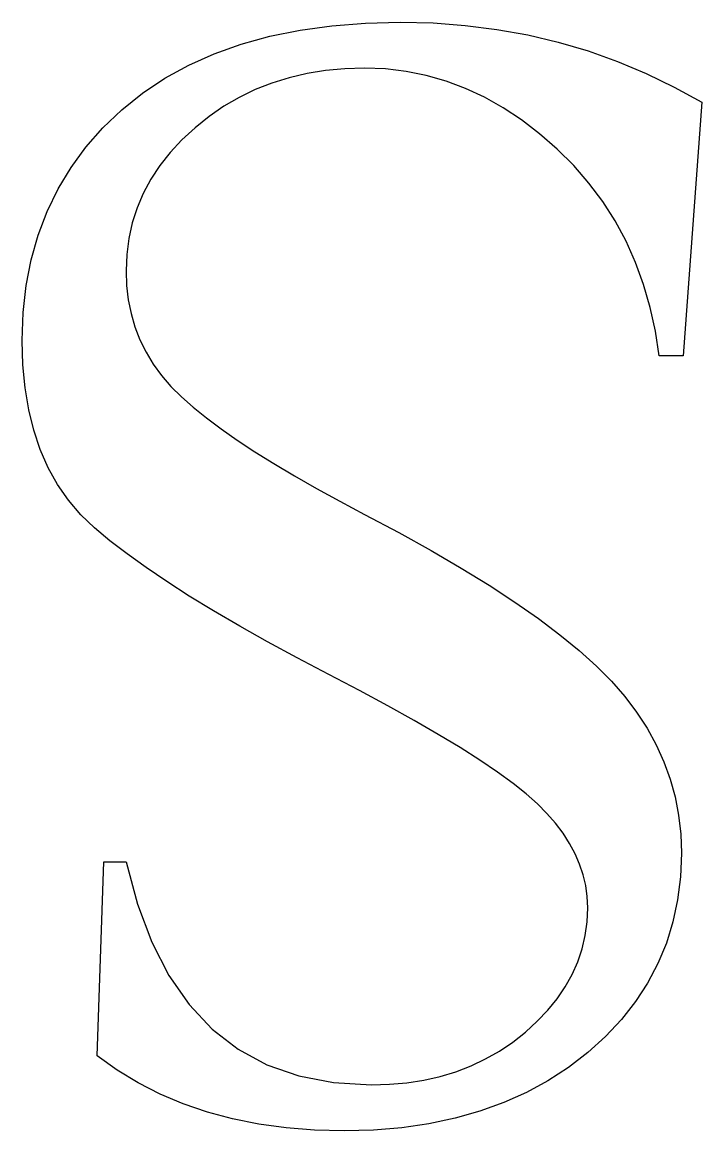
# Model space of a CAD drawing. Header units: millimetres. Extents: x -105 to 105, y -148 to 148.
# Drawn here: x 25.473 to 26.81, y 100.121 to 102.303 of the extents above; entities that cross this region are included whole.
import ezdxf

# ---------------------------------------------------------------- set-up
doc = ezdxf.new("R2010")
doc.units = ezdxf.units.MM
doc.layers.get('0').update_dxf_attribs({"lineweight": 18})

msp = doc.modelspace()

# ---------------------------------------------------------------- linework, layer by layer
at = {"color": 7, "lineweight": 30, "ltscale": 0.001518}
msp.add_line((25.9602, 102.2752), (26.0197, 102.2873), dxfattribs=at)
at = {"color": 7, "lineweight": 30, "ltscale": 0.00158}
msp.add_line((26.0197, 102.2873), (26.0823, 102.2959), dxfattribs=at)
at = {"color": 7, "lineweight": 30, "ltscale": 0.001648}
msp.add_line((26.0823, 102.2959), (26.1481, 102.3011), dxfattribs=at)
at = {"color": 7, "lineweight": 30, "ltscale": 0.001722}
msp.add_line((26.1481, 102.3011), (26.2169, 102.3028), dxfattribs=at)
at = {"color": 7, "lineweight": 30, "ltscale": 0.001612}
msp.add_line((26.2169, 102.3028), (26.2814, 102.3013), dxfattribs=at)
at = {"color": 7, "lineweight": 30, "ltscale": 0.001588}
msp.add_line((26.2814, 102.3013), (26.3447, 102.2965), dxfattribs=at)
at = {"color": 7, "lineweight": 30, "ltscale": 0.001567}
msp.add_line((26.3447, 102.2965), (26.4069, 102.2886), dxfattribs=at)
at = {"color": 7, "lineweight": 30, "ltscale": 0.001551}
msp.add_line((26.4069, 102.2886), (26.4679, 102.2776), dxfattribs=at)
at = {"color": 7, "lineweight": 30, "ltscale": 0.001462}
msp.add_line((25.9039, 102.2597), (25.9602, 102.2752), dxfattribs=at)
at = {"color": 7, "lineweight": 30, "ltscale": 0.001539}
msp.add_line((26.4679, 102.2776), (26.5278, 102.2634), dxfattribs=at)
at = {"color": 7, "lineweight": 30, "ltscale": 0.001532}
msp.add_line((26.5278, 102.2634), (26.5866, 102.2461), dxfattribs=at)
at = {"color": 7, "lineweight": 30, "ltscale": 0.001373}
msp.add_line((25.8005, 102.2182), (25.8506, 102.2407), dxfattribs=at)
at = {"color": 7, "lineweight": 30, "ltscale": 0.001413}
msp.add_line((25.8506, 102.2407), (25.9039, 102.2597), dxfattribs=at)
at = {"color": 7, "lineweight": 30, "ltscale": 0.001529}
msp.add_line((26.5866, 102.2461), (26.6442, 102.2256), dxfattribs=at)
at = {"color": 7, "lineweight": 30, "ltscale": 0.001342}
msp.add_line((25.7535, 102.1923), (25.8005, 102.2182), dxfattribs=at)
at = {"color": 7, "lineweight": 30, "ltscale": 0.001531}
msp.add_line((26.6442, 102.2256), (26.7007, 102.202), dxfattribs=at)
at = {"color": 7, "lineweight": 30, "ltscale": 0.000904036}
msp.add_line((26.0334, 102.2018), (25.9982, 102.1935), dxfattribs=at)
at = {"color": 7, "lineweight": 30, "ltscale": 0.000922901}
msp.add_line((26.0699, 102.2076), (26.0334, 102.2018), dxfattribs=at)
at = {"color": 7, "lineweight": 30, "ltscale": 0.000946514}
msp.add_line((26.1076, 102.2111), (26.0699, 102.2076), dxfattribs=at)
at = {"color": 7, "lineweight": 30, "ltscale": 0.000973954}
for p, q in [((26.1465, 102.2123), (26.1076, 102.2111)), ((25.524, 101.4258), (25.5083, 101.4614))]:
    msp.add_line(p, q, dxfattribs=at)
at = {"color": 7, "lineweight": 30, "ltscale": 0.001031}
msp.add_line((26.1877, 102.2107), (26.1465, 102.2123), dxfattribs=at)
at = {"color": 7, "lineweight": 30, "ltscale": 0.001018}
msp.add_line((26.2282, 102.2059), (26.1877, 102.2107), dxfattribs=at)
at = {"color": 7, "lineweight": 30, "ltscale": 0.001013}
msp.add_line((26.2679, 102.198), (26.2282, 102.2059), dxfattribs=at)
at = {"color": 7, "lineweight": 30, "ltscale": 0.001014}
msp.add_line((26.3069, 102.1868), (26.2679, 102.198), dxfattribs=at)
at = {"color": 7, "lineweight": 30, "ltscale": 0.001537}
msp.add_line((26.7007, 102.202), (26.756, 102.1752), dxfattribs=at)
at = {"color": 7, "lineweight": 30, "ltscale": 0.00132}
msp.add_line((25.7096, 102.163), (25.7535, 102.1923), dxfattribs=at)
at = {"color": 7, "lineweight": 30, "ltscale": 0.000879773}
msp.add_line((25.9642, 102.183), (25.9315, 102.1701), dxfattribs=at)
at = {"color": 7, "lineweight": 30, "ltscale": 0.000889419}
msp.add_line((25.9982, 102.1935), (25.9642, 102.183), dxfattribs=at)
at = {"color": 7, "lineweight": 30, "ltscale": 0.001021}
msp.add_line((26.3451, 102.1725), (26.3069, 102.1868), dxfattribs=at)
at = {"color": 7, "lineweight": 30, "ltscale": 0.001548}
msp.add_line((26.756, 102.1752), (26.8102, 102.1453), dxfattribs=at)
at = {"color": 7, "lineweight": 30, "ltscale": 0.001308}
msp.add_line((25.6688, 102.1302), (25.7096, 102.163), dxfattribs=at)
at = {"color": 7, "lineweight": 30, "ltscale": 0.000874961}
msp.add_line((25.9, 102.1548), (25.8697, 102.1372), dxfattribs=at)
at = {"color": 7, "lineweight": 30, "ltscale": 0.000874814}
msp.add_line((25.9315, 102.1701), (25.9, 102.1548), dxfattribs=at)
at = {"color": 7, "lineweight": 30, "ltscale": 0.001035}
msp.add_line((26.3826, 102.155), (26.3451, 102.1725), dxfattribs=at)
at = {"color": 7, "lineweight": 30, "ltscale": 0.001055}
msp.add_line((26.4194, 102.1343), (26.3826, 102.155), dxfattribs=at)
at = {"color": 7, "lineweight": 30, "ltscale": 0.000880191}
msp.add_line((25.8697, 102.1372), (25.8407, 102.1173), dxfattribs=at)
at = {"color": 7, "lineweight": 30, "ltscale": 0.001081}
msp.add_line((26.4554, 102.1104), (26.4194, 102.1343), dxfattribs=at)
at = {"color": 7, "lineweight": 30, "ltscale": 0.012521}
msp.add_line((26.8102, 102.1453), (26.7733, 101.6458), dxfattribs=at)
at = {"color": 7, "lineweight": 30, "ltscale": 0.001288}
msp.add_line((25.6315, 102.0946), (25.6688, 102.1302), dxfattribs=at)
at = {"color": 7, "lineweight": 30, "ltscale": 0.000890298}
msp.add_line((25.8407, 102.1173), (25.813, 102.095), dxfattribs=at)
at = {"color": 7, "lineweight": 30, "ltscale": 0.001112}
msp.add_line((26.4907, 102.0833), (26.4554, 102.1104), dxfattribs=at)
at = {"color": 7, "lineweight": 30, "ltscale": 0.00126}
msp.add_line((25.5982, 102.0568), (25.6315, 102.0946), dxfattribs=at)
at = {"color": 7, "lineweight": 30, "ltscale": 0.000879568}
msp.add_line((25.813, 102.095), (25.7872, 102.0711), dxfattribs=at)
at = {"color": 7, "lineweight": 30, "ltscale": 0.000848519}
msp.add_line((25.7872, 102.0711), (25.7641, 102.0462), dxfattribs=at)
at = {"color": 7, "lineweight": 30, "ltscale": 0.001148}
for p, q in [((26.5253, 102.0531), (26.4907, 102.0833)), ((25.7165, 101.2292), (25.6792, 101.256))]:
    msp.add_line(p, q, dxfattribs=at)
at = {"color": 7, "lineweight": 30, "ltscale": 0.001241}
msp.add_line((25.5688, 102.0168), (25.5982, 102.0568), dxfattribs=at)
at = {"color": 7, "lineweight": 30, "ltscale": 0.000821775}
msp.add_line((25.7641, 102.0462), (25.7437, 102.0204), dxfattribs=at)
at = {"color": 7, "lineweight": 30, "ltscale": 0.001158}
msp.add_line((26.5581, 102.0204), (26.5253, 102.0531), dxfattribs=at)
at = {"color": 7, "lineweight": 30, "ltscale": 0.001232}
for p, q in [((25.5433, 101.9746), (25.5688, 102.0168)), ((26.7264, 101.6458), (26.719, 101.6945)), ((25.7573, 101.2016), (25.7165, 101.2292))]:
    msp.add_line(p, q, dxfattribs=at)
at = {"color": 7, "lineweight": 30, "ltscale": 0.000801237}
msp.add_line((25.7437, 102.0204), (25.7261, 101.9936), dxfattribs=at)
at = {"color": 7, "lineweight": 30, "ltscale": 0.001143}
msp.add_line((26.588, 101.9858), (26.5581, 102.0204), dxfattribs=at)
at = {"color": 7, "lineweight": 30, "ltscale": 0.000786576}
msp.add_line((25.7261, 101.9936), (25.7111, 101.9659), dxfattribs=at)
at = {"color": 7, "lineweight": 30, "ltscale": 0.001133}
msp.add_line((26.6152, 101.9496), (26.588, 101.9858), dxfattribs=at)
at = {"color": 7, "lineweight": 30, "ltscale": 0.001233}
msp.add_line((25.5217, 101.9303), (25.5433, 101.9746), dxfattribs=at)
at = {"color": 7, "lineweight": 30, "ltscale": 0.00077814}
msp.add_line((25.7111, 101.9659), (25.6989, 101.9373), dxfattribs=at)
at = {"color": 7, "lineweight": 30, "ltscale": 0.000776367}
msp.add_line((25.6989, 101.9373), (25.6894, 101.9077), dxfattribs=at)
at = {"color": 7, "lineweight": 30, "ltscale": 0.001129}
msp.add_line((26.6395, 101.9115), (26.6152, 101.9496), dxfattribs=at)
at = {"color": 7, "lineweight": 30, "ltscale": 0.001244}
msp.add_line((25.5041, 101.8838), (25.5217, 101.9303), dxfattribs=at)
at = {"color": 7, "lineweight": 30, "ltscale": 0.000781369}
msp.add_line((25.6894, 101.9077), (25.6826, 101.8772), dxfattribs=at)
at = {"color": 7, "lineweight": 30, "ltscale": 0.001132}
msp.add_line((26.6611, 101.8717), (26.6395, 101.9115), dxfattribs=at)
at = {"color": 7, "lineweight": 30, "ltscale": 0.001265}
msp.add_line((25.4904, 101.8351), (25.5041, 101.8838), dxfattribs=at)
at = {"color": 7, "lineweight": 30, "ltscale": 0.000792614}
msp.add_line((25.6826, 101.8772), (25.6785, 101.8458), dxfattribs=at)
at = {"color": 7, "lineweight": 30, "ltscale": 0.001141}
msp.add_line((26.6798, 101.83), (26.6611, 101.8717), dxfattribs=at)
at = {"color": 7, "lineweight": 30, "ltscale": 0.001295}
msp.add_line((25.4805, 101.7842), (25.4904, 101.8351), dxfattribs=at)
at = {"color": 7, "lineweight": 30, "ltscale": 0.000810182}
msp.add_line((25.6785, 101.8458), (25.6772, 101.8134), dxfattribs=at)
at = {"color": 7, "lineweight": 30, "ltscale": 0.001155}
msp.add_line((26.6957, 101.7866), (26.6798, 101.83), dxfattribs=at)
at = {"color": 7, "lineweight": 30, "ltscale": 0.000726258}
msp.add_line((25.6772, 101.8134), (25.6783, 101.7844), dxfattribs=at)
at = {"color": 7, "lineweight": 30, "ltscale": 0.001334}
msp.add_line((25.4747, 101.7312), (25.4805, 101.7842), dxfattribs=at)
at = {"color": 7, "lineweight": 30, "ltscale": 0.000707014}
msp.add_line((25.6783, 101.7844), (25.6815, 101.7563), dxfattribs=at)
at = {"color": 7, "lineweight": 30, "ltscale": 0.001175}
msp.add_line((26.7087, 101.7415), (26.6957, 101.7866), dxfattribs=at)
at = {"color": 7, "lineweight": 30, "ltscale": 0.000692538}
msp.add_line((25.6815, 101.7563), (25.687, 101.7291), dxfattribs=at)
at = {"color": 7, "lineweight": 30, "ltscale": 0.001201}
msp.add_line((26.719, 101.6945), (26.7087, 101.7415), dxfattribs=at)
at = {"color": 7, "lineweight": 30, "ltscale": 0.001382}
for p, q in [((25.4727, 101.676), (25.4747, 101.7312)), ((26.0976, 101.3599), (26.1465, 101.334))]:
    msp.add_line(p, q, dxfattribs=at)
at = {"color": 7, "lineweight": 30, "ltscale": 0.000682503}
msp.add_line((25.687, 101.7291), (25.6946, 101.7029), dxfattribs=at)
at = {"color": 7, "lineweight": 30, "ltscale": 0.000677663}
msp.add_line((25.6946, 101.7029), (25.7044, 101.6776), dxfattribs=at)
at = {"color": 7, "lineweight": 30, "ltscale": 0.001194}
msp.add_line((25.4741, 101.6282), (25.4727, 101.676), dxfattribs=at)
at = {"color": 7, "lineweight": 30, "ltscale": 0.000678226}
msp.add_line((25.7044, 101.6776), (25.7164, 101.6533), dxfattribs=at)
at = {"color": 7, "lineweight": 30, "ltscale": 0.000683758}
msp.add_line((25.7164, 101.6533), (25.7306, 101.6299), dxfattribs=at)
at = {"color": 7, "lineweight": 30, "ltscale": 0.000694424}
msp.add_line((25.7306, 101.6299), (25.7469, 101.6074), dxfattribs=at)
at = {"color": 7, "lineweight": 30, "ltscale": 0.001173}
for p, q in [((26.7733, 101.6458), (26.7264, 101.6458)), ((25.9682, 101.4338), (26.0085, 101.4098))]:
    msp.add_line(p, q, dxfattribs=at)
at = {"color": 7, "lineweight": 30, "ltscale": 0.001138}
msp.add_line((25.4784, 101.5829), (25.4741, 101.6282), dxfattribs=at)
at = {"color": 7, "lineweight": 30, "ltscale": 0.000709789}
msp.add_line((25.7469, 101.6074), (25.7654, 101.5859), dxfattribs=at)
at = {"color": 7, "lineweight": 30, "ltscale": 0.000729785}
msp.add_line((25.7654, 101.5859), (25.7861, 101.5653), dxfattribs=at)
at = {"color": 7, "lineweight": 30, "ltscale": 0.001087}
msp.add_line((25.4855, 101.54), (25.4784, 101.5829), dxfattribs=at)
at = {"color": 7, "lineweight": 30, "ltscale": 0.000772908}
msp.add_line((25.7861, 101.5653), (25.8094, 101.5449), dxfattribs=at)
at = {"color": 7, "lineweight": 30, "ltscale": 0.000836895}
msp.add_line((25.8094, 101.5449), (25.8354, 101.5239), dxfattribs=at)
at = {"color": 7, "lineweight": 30, "ltscale": 0.001043}
msp.add_line((25.4955, 101.4995), (25.4855, 101.54), dxfattribs=at)
at = {"color": 7, "lineweight": 30, "ltscale": 0.000902635}
msp.add_line((25.8354, 101.5239), (25.8643, 101.5023), dxfattribs=at)
at = {"color": 7, "lineweight": 30, "ltscale": 0.001005}
msp.add_line((25.5083, 101.4614), (25.4955, 101.4995), dxfattribs=at)
at = {"color": 7, "lineweight": 30, "ltscale": 0.000969272}
msp.add_line((25.8643, 101.5023), (25.8961, 101.4801), dxfattribs=at)
at = {"color": 7, "lineweight": 30, "ltscale": 0.001036}
msp.add_line((25.8961, 101.4801), (25.9307, 101.4572), dxfattribs=at)
at = {"color": 7, "lineweight": 30, "ltscale": 0.001105}
msp.add_line((25.9307, 101.4572), (25.9682, 101.4338), dxfattribs=at)
at = {"color": 7, "lineweight": 30, "ltscale": 0.00095169}
msp.add_line((25.5425, 101.3925), (25.524, 101.4258), dxfattribs=at)
at = {"color": 7, "lineweight": 30, "ltscale": 0.000937969}
msp.add_line((25.5639, 101.3617), (25.5425, 101.3925), dxfattribs=at)
at = {"color": 7, "lineweight": 30, "ltscale": 0.001242}
msp.add_line((26.0085, 101.4098), (26.0516, 101.3851), dxfattribs=at)
at = {"color": 7, "lineweight": 30, "ltscale": 0.001312}
msp.add_line((26.0516, 101.3851), (26.0976, 101.3599), dxfattribs=at)
at = {"color": 7, "lineweight": 30, "ltscale": 0.000933576}
msp.add_line((25.5881, 101.3332), (25.5639, 101.3617), dxfattribs=at)
at = {"color": 7, "lineweight": 30, "ltscale": 0.000938477}
msp.add_line((25.6152, 101.3072), (25.5881, 101.3332), dxfattribs=at)
at = {"color": 7, "lineweight": 30, "ltscale": 0.001913}
msp.add_line((26.1465, 101.334), (26.2141, 101.2982), dxfattribs=at)
at = {"color": 7, "lineweight": 30, "ltscale": 0.000984683}
msp.add_line((25.6454, 101.282), (25.6152, 101.3072), dxfattribs=at)
at = {"color": 7, "lineweight": 30, "ltscale": 0.001066}
msp.add_line((25.6792, 101.256), (25.6454, 101.282), dxfattribs=at)
at = {"color": 7, "lineweight": 30, "ltscale": 0.001813}
msp.add_line((26.2141, 101.2982), (26.2775, 101.263), dxfattribs=at)
at = {"color": 7, "lineweight": 30, "ltscale": 0.001712}
msp.add_line((26.2775, 101.263), (26.3367, 101.2284), dxfattribs=at)
at = {"color": 7, "lineweight": 30, "ltscale": 0.001613}
msp.add_line((26.3367, 101.2284), (26.3916, 101.1946), dxfattribs=at)
at = {"color": 7, "lineweight": 30, "ltscale": 0.001317}
msp.add_line((25.8016, 101.1731), (25.7573, 101.2016), dxfattribs=at)
at = {"color": 7, "lineweight": 30, "ltscale": 0.001515}
msp.add_line((26.3916, 101.1946), (26.4423, 101.1614), dxfattribs=at)
at = {"color": 7, "lineweight": 30, "ltscale": 0.001402}
msp.add_line((25.8495, 101.1439), (25.8016, 101.1731), dxfattribs=at)
at = {"color": 7, "lineweight": 30, "ltscale": 0.001418}
msp.add_line((26.4423, 101.1614), (26.4888, 101.1289), dxfattribs=at)
at = {"color": 7, "lineweight": 30, "ltscale": 0.001488}
msp.add_line((25.9009, 101.1139), (25.8495, 101.1439), dxfattribs=at)
at = {"color": 7, "lineweight": 30, "ltscale": 0.001323}
msp.add_line((26.4888, 101.1289), (26.5311, 101.097), dxfattribs=at)
at = {"color": 7, "lineweight": 30, "ltscale": 0.001574}
msp.add_line((25.9558, 101.083), (25.9009, 101.1139), dxfattribs=at)
at = {"color": 7, "lineweight": 30, "ltscale": 0.001661}
msp.add_line((26.0142, 101.0514), (25.9558, 101.083), dxfattribs=at)
at = {"color": 7, "lineweight": 30, "ltscale": 0.00123}
msp.add_line((26.5311, 101.097), (26.5691, 101.0659), dxfattribs=at)
at = {"color": 7, "lineweight": 30, "ltscale": 0.001139}
msp.add_line((26.5691, 101.0659), (26.603, 101.0354), dxfattribs=at)
at = {"color": 7, "lineweight": 30, "ltscale": 0.001748}
msp.add_line((26.0761, 101.0189), (26.0142, 101.0514), dxfattribs=at)
at = {"color": 7, "lineweight": 30, "ltscale": 0.001699}
msp.add_line((26.1363, 100.9874), (26.0761, 101.0189), dxfattribs=at)
at = {"color": 7, "lineweight": 30, "ltscale": 0.001051}
msp.add_line((26.603, 101.0354), (26.6326, 101.0055), dxfattribs=at)
at = {"color": 7, "lineweight": 30, "ltscale": 0.00099319}
msp.add_line((26.6326, 101.0055), (26.6587, 100.9756), dxfattribs=at)
at = {"color": 7, "lineweight": 30, "ltscale": 0.00159}
msp.add_line((26.1923, 100.9573), (26.1363, 100.9874), dxfattribs=at)
at = {"color": 7, "lineweight": 30, "ltscale": 0.000966697}
msp.add_line((26.6587, 100.9756), (26.682, 100.9448), dxfattribs=at)
at = {"color": 7, "lineweight": 30, "ltscale": 0.00148}
msp.add_line((26.244, 100.9284), (26.1923, 100.9573), dxfattribs=at)
at = {"color": 7, "lineweight": 30, "ltscale": 0.000944858}
msp.add_line((26.682, 100.9448), (26.7027, 100.9131), dxfattribs=at)
at = {"color": 7, "lineweight": 30, "ltscale": 0.001371}
msp.add_line((26.2914, 100.9009), (26.244, 100.9284), dxfattribs=at)
at = {"color": 7, "lineweight": 30, "ltscale": 0.000928396}
msp.add_line((26.7027, 100.9131), (26.7205, 100.8806), dxfattribs=at)
at = {"color": 7, "lineweight": 30, "ltscale": 0.001262}
msp.add_line((26.3346, 100.8748), (26.2914, 100.9009), dxfattribs=at)
at = {"color": 7, "lineweight": 30, "ltscale": 0.001154}
msp.add_line((26.3736, 100.85), (26.3346, 100.8748), dxfattribs=at)
at = {"color": 7, "lineweight": 30, "ltscale": 0.000916892}
msp.add_line((26.7205, 100.8806), (26.7356, 100.8471), dxfattribs=at)
at = {"color": 7, "lineweight": 30, "ltscale": 0.001047}
msp.add_line((26.4083, 100.8265), (26.3736, 100.85), dxfattribs=at)
at = {"color": 7, "lineweight": 30, "ltscale": 0.000911463}
msp.add_line((26.7356, 100.8471), (26.748, 100.8128), dxfattribs=at)
at = {"color": 7, "lineweight": 30, "ltscale": 0.000940347}
msp.add_line((26.4387, 100.8044), (26.4083, 100.8265), dxfattribs=at)
at = {"color": 7, "lineweight": 30, "ltscale": 0.000835284}
msp.add_line((26.4648, 100.7836), (26.4387, 100.8044), dxfattribs=at)
at = {"color": 7, "lineweight": 30, "ltscale": 0.000911405}
msp.add_line((26.748, 100.8128), (26.7576, 100.7777), dxfattribs=at)
at = {"color": 7, "lineweight": 30, "ltscale": 0.000732284}
msp.add_line((26.4867, 100.7642), (26.4648, 100.7836), dxfattribs=at)
at = {"color": 7, "lineweight": 30, "ltscale": 0.000917086}
msp.add_line((26.7576, 100.7777), (26.7645, 100.7416), dxfattribs=at)
at = {"color": 7, "lineweight": 30, "ltscale": 0.000666937}
msp.add_line((26.5055, 100.7452), (26.4867, 100.7642), dxfattribs=at)
at = {"color": 7, "lineweight": 30, "ltscale": 0.00063943}
msp.add_line((26.5223, 100.726), (26.5055, 100.7452), dxfattribs=at)
at = {"color": 7, "lineweight": 30, "ltscale": 0.000928506}
msp.add_line((26.7645, 100.7416), (26.7686, 100.7047), dxfattribs=at)
at = {"color": 7, "lineweight": 30, "ltscale": 0.000614744}
msp.add_line((26.5372, 100.7063), (26.5223, 100.726), dxfattribs=at)
at = {"color": 7, "lineweight": 30, "ltscale": 0.000593189}
msp.add_line((26.55, 100.6864), (26.5372, 100.7063), dxfattribs=at)
at = {"color": 7, "lineweight": 30, "ltscale": 0.000945143}
msp.add_line((26.7686, 100.7047), (26.77, 100.667), dxfattribs=at)
at = {"color": 7, "lineweight": 30, "ltscale": 0.000575325}
msp.add_line((26.5609, 100.6661), (26.55, 100.6864), dxfattribs=at)
at = {"color": 7, "lineweight": 30, "ltscale": 0.00956}
msp.add_line((25.6202, 100.268), (25.6336, 100.6502), dxfattribs=at)
at = {"color": 7, "lineweight": 30, "ltscale": 0.001089}
msp.add_line((25.6336, 100.6502), (25.6772, 100.6502), dxfattribs=at)
at = {"color": 7, "lineweight": 30, "ltscale": 0.002159}
msp.add_line((25.6772, 100.6502), (25.6995, 100.5668), dxfattribs=at)
at = {"color": 7, "lineweight": 30, "ltscale": 0.000561304}
msp.add_line((26.5698, 100.6455), (26.5609, 100.6661), dxfattribs=at)
at = {"color": 7, "lineweight": 30, "ltscale": 0.00117}
msp.add_line((26.77, 100.667), (26.7682, 100.6202), dxfattribs=at)
at = {"color": 7, "lineweight": 30, "ltscale": 0.00055183}
msp.add_line((26.5767, 100.6246), (26.5698, 100.6455), dxfattribs=at)
at = {"color": 7, "lineweight": 30, "ltscale": 0.000546129}
msp.add_line((26.5817, 100.6033), (26.5767, 100.6246), dxfattribs=at)
at = {"color": 7, "lineweight": 30, "ltscale": 0.000545611}
msp.add_line((26.5846, 100.5817), (26.5817, 100.6033), dxfattribs=at)
at = {"color": 7, "lineweight": 30, "ltscale": 0.001136}
msp.add_line((26.7682, 100.6202), (26.7626, 100.5751), dxfattribs=at)
at = {"color": 7, "lineweight": 30, "ltscale": 0.000549677}
msp.add_line((26.5856, 100.5597), (26.5846, 100.5817), dxfattribs=at)
at = {"color": 7, "lineweight": 30, "ltscale": 0.001994}
msp.add_line((25.6995, 100.5668), (25.7276, 100.4921), dxfattribs=at)
at = {"color": 7, "lineweight": 30, "ltscale": 0.000695326}
msp.add_line((26.5844, 100.5319), (26.5856, 100.5597), dxfattribs=at)
at = {"color": 7, "lineweight": 30, "ltscale": 0.001109}
msp.add_line((26.7626, 100.5751), (26.7534, 100.5317), dxfattribs=at)
at = {"color": 7, "lineweight": 30, "ltscale": 0.00068254}
msp.add_line((26.5807, 100.5048), (26.5844, 100.5319), dxfattribs=at)
at = {"color": 7, "lineweight": 30, "ltscale": 0.001092}
msp.add_line((26.7534, 100.5317), (26.7405, 100.49), dxfattribs=at)
at = {"color": 7, "lineweight": 30, "ltscale": 0.000675395}
msp.add_line((26.5746, 100.4785), (26.5807, 100.5048), dxfattribs=at)
at = {"color": 7, "lineweight": 30, "ltscale": 0.001852}
msp.add_line((25.7276, 100.4921), (25.7615, 100.4262), dxfattribs=at)
at = {"color": 7, "lineweight": 30, "ltscale": 0.00067445}
msp.add_line((26.5661, 100.453), (26.5746, 100.4785), dxfattribs=at)
at = {"color": 7, "lineweight": 30, "ltscale": 0.001084}
msp.add_line((26.7405, 100.49), (26.7239, 100.4499), dxfattribs=at)
at = {"color": 7, "lineweight": 30, "ltscale": 0.000679115}
msp.add_line((26.555, 100.4281), (26.5661, 100.453), dxfattribs=at)
at = {"color": 7, "lineweight": 30, "ltscale": 0.001085}
msp.add_line((26.7239, 100.4499), (26.7036, 100.4115), dxfattribs=at)
at = {"color": 7, "lineweight": 30, "ltscale": 0.001737}
msp.add_line((25.7615, 100.4262), (25.8011, 100.3691), dxfattribs=at)
at = {"color": 7, "lineweight": 30, "ltscale": 0.000690273}
msp.add_line((26.5416, 100.404), (26.555, 100.4281), dxfattribs=at)
at = {"color": 7, "lineweight": 30, "ltscale": 0.001096}
msp.add_line((26.7036, 100.4115), (26.6797, 100.3748), dxfattribs=at)
at = {"color": 7, "lineweight": 30, "ltscale": 0.000706571}
msp.add_line((26.5257, 100.3806), (26.5416, 100.404), dxfattribs=at)
at = {"color": 7, "lineweight": 30, "ltscale": 0.001657}
msp.add_line((25.8011, 100.3691), (25.8465, 100.3208), dxfattribs=at)
at = {"color": 7, "lineweight": 30, "ltscale": 0.000728327}
msp.add_line((26.5073, 100.358), (26.5257, 100.3806), dxfattribs=at)
at = {"color": 7, "lineweight": 30, "ltscale": 0.001116}
msp.add_line((26.6797, 100.3748), (26.652, 100.3398), dxfattribs=at)
at = {"color": 7, "lineweight": 30, "ltscale": 0.000754975}
msp.add_line((26.4865, 100.3361), (26.5073, 100.358), dxfattribs=at)
at = {"color": 7, "lineweight": 30, "ltscale": 0.001616}
msp.add_line((25.8465, 100.3208), (25.8976, 100.2813), dxfattribs=at)
at = {"color": 7, "lineweight": 30, "ltscale": 0.000785812}
msp.add_line((26.4633, 100.315), (26.4865, 100.3361), dxfattribs=at)
at = {"color": 7, "lineweight": 30, "ltscale": 0.001144}
msp.add_line((26.652, 100.3398), (26.6207, 100.3064), dxfattribs=at)
at = {"color": 7, "lineweight": 30, "ltscale": 0.000797532}
msp.add_line((26.4382, 100.2952), (26.4633, 100.315), dxfattribs=at)
at = {"color": 7, "lineweight": 30, "ltscale": 0.001181}
msp.add_line((26.6207, 100.3064), (26.5856, 100.2748), dxfattribs=at)
at = {"color": 7, "lineweight": 30, "ltscale": 0.001617}
msp.add_line((25.8976, 100.2813), (25.9545, 100.2506), dxfattribs=at)
at = {"color": 7, "lineweight": 30, "ltscale": 0.000788017}
msp.add_line((26.3846, 100.262), (26.412, 100.2776), dxfattribs=at)
at = {"color": 7, "lineweight": 30, "ltscale": 0.000790658}
msp.add_line((26.412, 100.2776), (26.4382, 100.2952), dxfattribs=at)
at = {"color": 7, "lineweight": 30, "ltscale": 0.001206}
msp.add_line((25.6595, 100.24), (25.6202, 100.268), dxfattribs=at)
at = {"color": 7, "lineweight": 30, "ltscale": 0.000790318}
msp.add_line((26.356, 100.2485), (26.3846, 100.262), dxfattribs=at)
at = {"color": 7, "lineweight": 30, "ltscale": 0.001199}
msp.add_line((26.5856, 100.2748), (26.5476, 100.2455), dxfattribs=at)
at = {"color": 7, "lineweight": 30, "ltscale": 0.001208}
for p, q in [((25.7008, 100.215), (25.6595, 100.24)), ((26.5075, 100.2192), (26.4651, 100.1961))]:
    msp.add_line(p, q, dxfattribs=at)
at = {"color": 7, "lineweight": 30, "ltscale": 0.00166}
msp.add_line((25.9545, 100.2506), (26.0172, 100.2286), dxfattribs=at)
at = {"color": 7, "lineweight": 30, "ltscale": 0.000807642}
msp.add_line((26.2953, 100.2277), (26.3263, 100.237), dxfattribs=at)
at = {"color": 7, "lineweight": 30, "ltscale": 0.000796852}
msp.add_line((26.3263, 100.237), (26.356, 100.2485), dxfattribs=at)
at = {"color": 7, "lineweight": 30, "ltscale": 0.0012}
msp.add_line((26.5476, 100.2455), (26.5075, 100.2192), dxfattribs=at)
at = {"color": 7, "lineweight": 30, "ltscale": 0.001218}
msp.add_line((25.7442, 100.1928), (25.7008, 100.215), dxfattribs=at)
at = {"color": 7, "lineweight": 30, "ltscale": 0.001743}
msp.add_line((26.0172, 100.2286), (26.0857, 100.2155), dxfattribs=at)
at = {"color": 7, "lineweight": 30, "ltscale": 0.001859}
msp.add_line((26.0857, 100.2155), (26.1599, 100.2111), dxfattribs=at)
at = {"color": 7, "lineweight": 30, "ltscale": 0.000890537}
msp.add_line((26.1599, 100.2111), (26.1955, 100.2121), dxfattribs=at)
at = {"color": 7, "lineweight": 30, "ltscale": 0.000864694}
msp.add_line((26.1955, 100.2121), (26.23, 100.2152), dxfattribs=at)
at = {"color": 7, "lineweight": 30, "ltscale": 0.000841875}
msp.add_line((26.23, 100.2152), (26.2632, 100.2204), dxfattribs=at)
at = {"color": 7, "lineweight": 30, "ltscale": 0.000822752}
msp.add_line((26.2632, 100.2204), (26.2953, 100.2277), dxfattribs=at)
at = {"color": 7, "lineweight": 30, "ltscale": 0.001234}
msp.add_line((25.7897, 100.1736), (25.7442, 100.1928), dxfattribs=at)
at = {"color": 7, "lineweight": 30, "ltscale": 0.001223}
msp.add_line((26.4651, 100.1961), (26.4204, 100.1761), dxfattribs=at)
at = {"color": 7, "lineweight": 30, "ltscale": 0.001256}
msp.add_line((25.8373, 100.1574), (25.7897, 100.1736), dxfattribs=at)
at = {"color": 7, "lineweight": 30, "ltscale": 0.001245}
msp.add_line((26.4204, 100.1761), (26.3736, 100.1591), dxfattribs=at)
at = {"color": 7, "lineweight": 30, "ltscale": 0.001285}
msp.add_line((25.8869, 100.1442), (25.8373, 100.1574), dxfattribs=at)
at = {"color": 7, "lineweight": 30, "ltscale": 0.001309}
msp.add_line((26.3246, 100.1452), (26.2733, 100.1344), dxfattribs=at)
at = {"color": 7, "lineweight": 30, "ltscale": 0.001274}
msp.add_line((26.3736, 100.1591), (26.3246, 100.1452), dxfattribs=at)
at = {"color": 7, "lineweight": 30, "ltscale": 0.001318}
msp.add_line((25.9386, 100.1338), (25.8869, 100.1442), dxfattribs=at)
at = {"color": 7, "lineweight": 30, "ltscale": 0.001358}
msp.add_line((25.9924, 100.1265), (25.9386, 100.1338), dxfattribs=at)
at = {"color": 7, "lineweight": 30, "ltscale": 0.001401}
msp.add_line((26.0483, 100.122), (25.9924, 100.1265), dxfattribs=at)
at = {"color": 7, "lineweight": 30, "ltscale": 0.001397}
msp.add_line((26.2198, 100.1267), (26.1642, 100.1221), dxfattribs=at)
at = {"color": 7, "lineweight": 30, "ltscale": 0.001351}
msp.add_line((26.2733, 100.1344), (26.2198, 100.1267), dxfattribs=at)
at = {"color": 7, "lineweight": 30, "ltscale": 0.001449}
msp.add_line((26.1063, 100.1206), (26.0483, 100.122), dxfattribs=at)
at = {"color": 7, "lineweight": 30, "ltscale": 0.001448}
msp.add_line((26.1642, 100.1221), (26.1063, 100.1206), dxfattribs=at)

doc.saveas('drawing.dxf')
